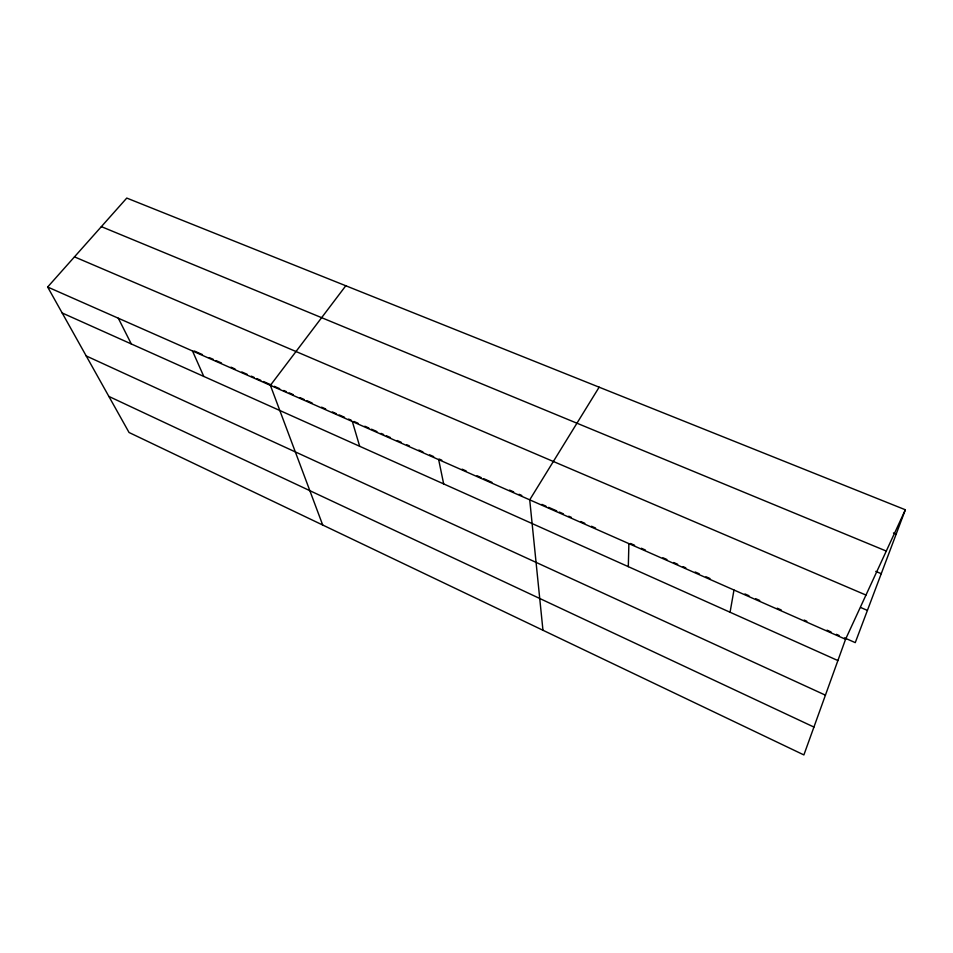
<?xml version="1.0" encoding="UTF-8"?>
<svg xmlns="http://www.w3.org/2000/svg" width="953" height="953" viewBox="0 0 953 953"><rect width="100%" height="100%" fill="white"/><g stroke="black" fill="none" stroke-linecap="round" stroke-linejoin="round"><path stroke-width="1.43" d="M628.313 566.654L628.885 543.615M730.069 612.255L733.977 590.014M905.35 509.772L845.561 639.272L803.891 754.931L129.048 432.495L47.65 287.02L126.773 198.069L905.35 509.772L855.258 642.632L844.501 637.879M599.151 387.18L529.713 499.837L542.96 630.267M345.796 285.757L270.39 385.346L322.71 525.032M893.449 532.941L896.189 534.061M101.363 226.635L886.29 551.06M875.771 571.383L881.251 573.694M74.477 256.869L865.967 595.053M860.642 607.49L867.409 610.408M194.341 351.026L202.477 354.611M209.255 357.601L213.329 359.4M216.045 360.591L221.465 362.986M230.971 367.179L235.034 368.978M241.824 371.968L247.244 374.362M251.318 376.161L254.034 377.352M256.738 378.555L260.788 380.342M263.493 381.534L271.605 385.107M274.309 386.299L279.705 388.693M283.768 390.48L286.472 391.671M289.176 392.862L293.226 394.649M299.981 397.627L304.031 399.426M306.735 400.617L312.143 403M321.602 407.169L325.652 408.956M332.394 411.934L336.445 413.721M339.149 414.912L344.545 417.295M348.595 419.082L351.3 420.273M353.992 421.464L358.042 423.251M364.796 426.229L368.847 428.016M371.539 429.207L376.935 431.59M380.986 433.377L383.69 434.568M386.394 435.759L390.444 437.546M397.198 440.524L401.261 442.311M406.657 444.706L409.361 445.897M418.82 450.066L422.882 451.853M429.636 454.843L433.686 456.63M439.095 459.012L441.799 460.204M462.098 469.162L466.172 470.961M477.024 475.75L481.086 477.536M483.802 478.74L491.939 482.325M509.569 490.104L513.643 491.903M519.063 494.297L521.779 495.489M541.935 504.387L545.95 506.162M548.63 507.341L556.671 510.891M559.351 512.071L563.378 513.846M568.738 516.216L571.419 517.396M580.794 521.529L584.82 523.304M591.515 526.259L595.542 528.033M630.552 543.484L634.591 545.271M641.333 548.237L645.372 550.024M662.895 557.755L666.933 559.542M673.676 562.508L677.714 564.295M683.098 566.666L685.791 567.857M695.202 572.014L699.24 573.789M705.959 576.756L709.985 578.531M744.948 593.957L748.975 595.732M755.693 598.698L759.732 600.485M777.219 608.193L781.257 609.98M804.129 620.069L806.822 621.261M827.001 630.159L831.04 631.946M836.424 634.317L839.116 635.508M47.65 287.02L845.561 639.272M62.171 312.977L837.89 660.56M86.199 355.934L825.429 695.166M108.856 396.412L813.933 727.068M118.315 318.219L131.311 343.962M192.482 350.954L203.775 376.423M352.336 421.524L359.674 446.278M438.666 459.632L443.669 483.921"/></g></svg>
